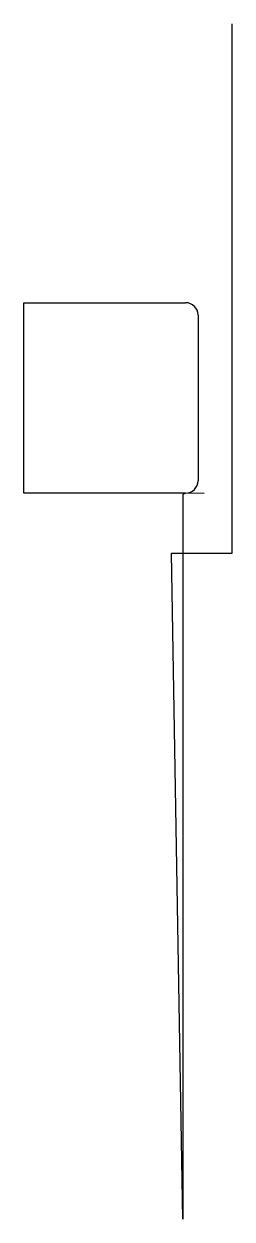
# Model space of a CAD drawing. Header units: metres. Extents: x 20 to 369, y 0 to 2000.
import ezdxf

# ---------------------------------------------------------------- set-up
doc = ezdxf.new("R2010")
doc.units = ezdxf.units.M

msp = doc.modelspace()

# ---------------------------------------------------------------- linework, layer by layer
at = {"layer": 'TOOL_0'}
for p, q in [((368.742, 1999), (368.742, 2000)), ((368.742, 1114.378), (368.742, 1999)), ((20.184, 1214.818), (20.184, 1533.418)), ((20.184, 1533.418), (290.984, 1533.418)), ((311.784, 1512.618), (311.784, 1235.618)), ((290.984, 1214.818), (20.184, 1214.818)), ((290.984, 1214.818), (286.266, 1212.52)), ((286.266, 1212.52), (286.266, 0)), ((321.709, 1214.318), (290.984, 1214.818)), ((286.266, 0), (267.424, 1114.378)), ((267.424, 1114.378), (368.742, 1114.378))]:
    msp.add_line(p, q, dxfattribs=at)
for centre, start, end in [((290.984, 1512.618), 0, 90), ((290.984, 1235.618), 270, 0)]:
    msp.add_arc(centre, 20.8, start, end, dxfattribs=at)

doc.saveas('drawing.dxf')
